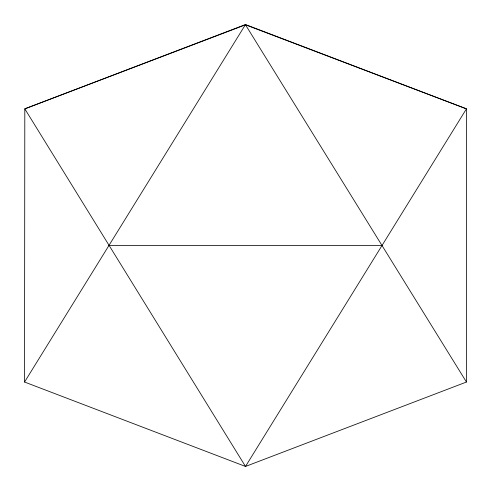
<?xml version="1.0" encoding="UTF-8"?>
<svg xmlns="http://www.w3.org/2000/svg" width="491" height="491" viewBox="0 0 491 491"><rect width="100%" height="100%" fill="white"/><g stroke="black" fill="none" stroke-linecap="round" stroke-linejoin="round"><path stroke-width="0.74" d="M24.55 382.035L24.808 108.842L245.5 24.55L466.45 108.842L466.45 382.035L245.5 466.45L24.55 382.035L245.5 24.55M245.5 24.808L24.808 108.842L245.5 466.45L466.45 108.842L245.5 24.808L466.45 382.035M108.842 245.5L382.035 245.5"/></g></svg>
